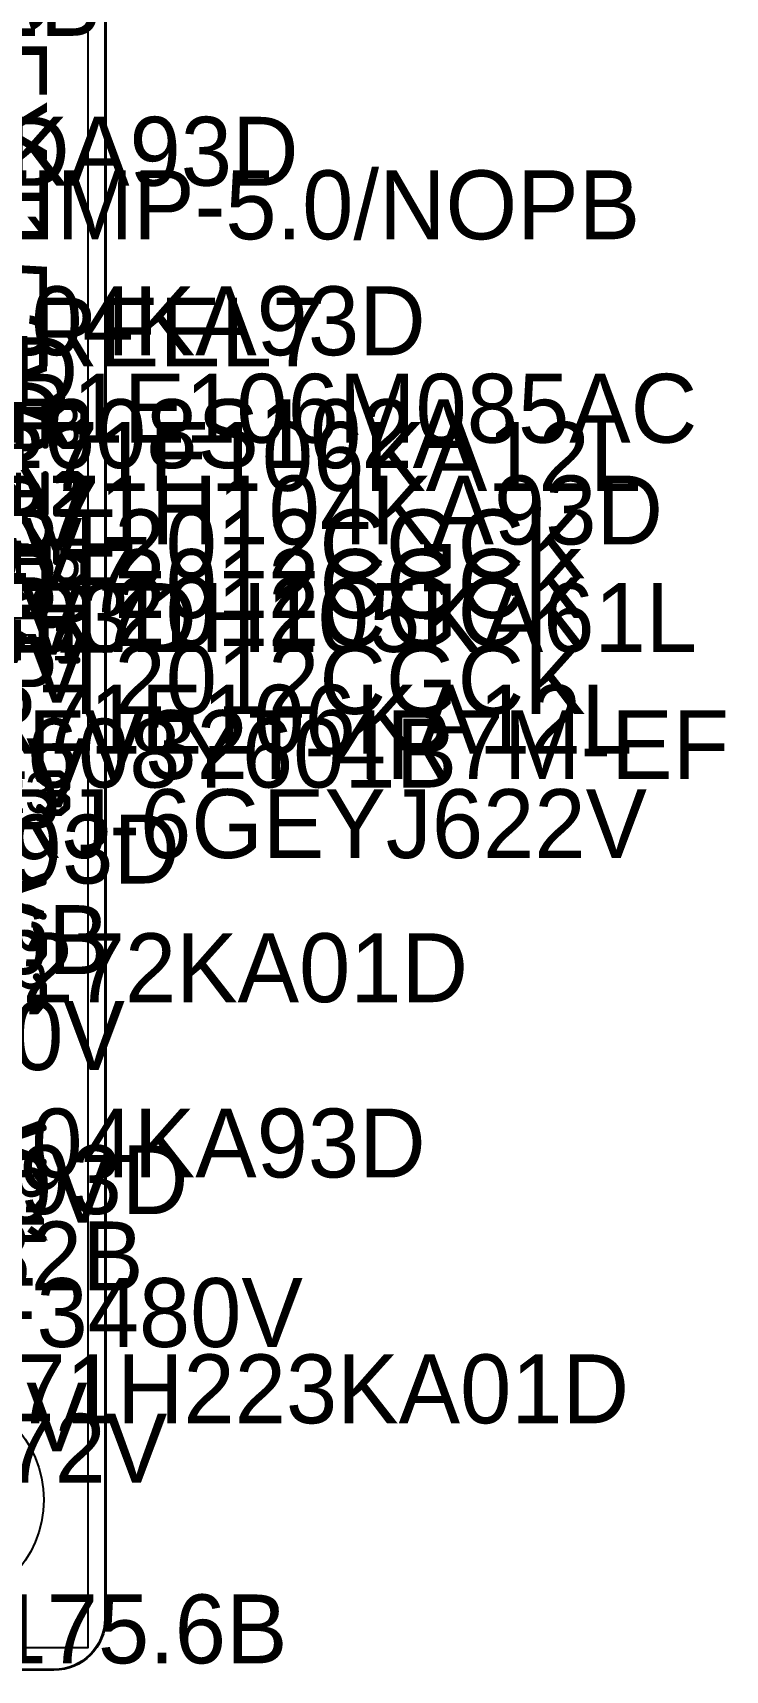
# Model space of a CAD drawing. Extents: x -18 to 179, y -60 to 172.
# Drawn here: x 152.87 to 173.3, y -0.03 to 48.27 of the extents above; entities that cross this region are included whole.
import ezdxf
from ezdxf.enums import TextEntityAlignment as Align

# ---------------------------------------------------------------- set-up
doc = ezdxf.new("R2010")
doc.units = 0
doc.header["$MEASUREMENT"] = 0
for name, color, linetype in [('ASSEMBLY_PART_NUMBERS_TOP', 102, 'CONTINUOUS'), ('BOARD_OUTLINE', 10, 'CONTINUOUS'), ('GENERATED_SILKSCREEN_TOP', 140, 'CONTINUOUS'), ('MANUFACTURING_OUTLINES', 10, 'CONTINUOUS'), ('MOUNTING_HOLE_PADS_LAYER14', 150, 'CONTINUOUS'), ('MOUNTING_HOLE_PADS_LAYER15', 230, 'CONTINUOUS'), ('ROUTE_BORDER', 151, 'CONTINUOUS'), ('SILKSCREEN_REF_DES_TOP', 150, 'CONTINUOUS')]:
    doc.layers.add(name, color=color, linetype=linetype)
doc.styles.add('VERIBEST_GERBER_0', font='txt')

msp = doc.modelspace()

# ---------------------------------------------------------------- linework, layer by layer
at = {"layer": 'BOARD_OUTLINE'}
msp.add_lwpolyline([(0, 1.5), (0, 168.5, -0.414213562), (1.5, 170), (153.5, 170, -0.414213562), (155, 168.5), (155, 1.5, -0.414213562), (153.5, 0), (1.5, 0, -0.414213562)], format="xyb", close=True, dxfattribs=at)
at = {"layer": 'GENERATED_SILKSCREEN_TOP', "const_width": 0.15}
for points in [[(152.4612, 36.6456), (153.2208, 36.6456), (153.2208, 36.0936), (153.222, 36.084), (153.228, 36.078), (153.2364, 36.0744), (153.2448, 36.0732), (153.2532, 36.0744), (153.2604, 36.078), (153.2664, 36.084), (153.2688, 36.0936), (153.2688, 37.2456), (153.2664, 37.254), (153.2604, 37.2612), (153.2532, 37.2648), (153.2448, 37.266), (153.2364, 37.2648), (153.228, 37.2612), (153.222, 37.254), (153.2208, 37.2456), (153.2208, 36.6936), (152.4612, 36.6936)], [(153.7584, 36.0744), (153.5556, 36.2388), (153.5496, 36.2448), (153.5484, 36.252), (153.5496, 36.2604), (153.5544, 36.2688), (153.5604, 36.2748), (153.5676, 36.2796), (153.576, 36.2808), (153.5844, 36.2784), (153.78, 36.1188), (154.1676, 36.1188), (154.3548, 36.27), (154.3548, 36.4932), (154.17, 36.6456), (153.9708, 36.6456), (153.9612, 36.648), (153.9552, 36.6528), (153.9516, 36.6612), (153.9504, 36.6696), (153.9516, 36.678), (153.9552, 36.6852), (153.9612, 36.6912), (153.9708, 36.6936), (154.17, 36.6936), (154.3548, 36.846), (154.3548, 37.0692), (154.1676, 37.2204), (153.78, 37.2204), (153.5844, 37.0608), (153.576, 37.0584), (153.5676, 37.0596), (153.5604, 37.0632), (153.5544, 37.0704), (153.5496, 37.0776), (153.5484, 37.086), (153.5496, 37.0944), (153.5556, 37.1004), (153.7584, 37.2648), (153.762, 37.266), (153.7656, 37.2672), (153.7668, 37.2684), (153.7716, 37.2696), (154.176, 37.2696), (154.182, 37.2684), (154.1844, 37.2672), (154.188, 37.266), (154.1916, 37.2648), (154.3944, 37.1004), (154.398, 37.0944), (154.3992, 37.0896), (154.4016, 37.086), (154.4028, 37.0812), (154.4028, 36.834), (154.4016, 36.8304), (154.3992, 36.822), (154.398, 36.816), (154.3944, 36.8136), (154.218, 36.6696), (154.3944, 36.5256), (154.3956, 36.5232), (154.398, 36.5208), (154.3992, 36.5196), (154.3992, 36.5172), (154.4016, 36.5088), (154.4028, 36.5052), (154.4028, 36.258), (154.4016, 36.252), (154.3992, 36.2472), (154.398, 36.2424), (154.3944, 36.2388), (154.1916, 36.0744), (154.1868, 36.072), (154.1856, 36.0708), (154.182, 36.0708), (154.1808, 36.0696), (154.1796, 36.0696), (154.176, 36.0696), (153.7716, 36.0696), (153.7668, 36.0708), (153.762, 36.072), (153.7584, 36.0744)], [(152.4612, 34.6456), (153.2208, 34.6456), (153.2208, 34.0936), (153.222, 34.084), (153.228, 34.078), (153.2364, 34.0744), (153.2448, 34.0732), (153.2532, 34.0744), (153.2604, 34.078), (153.2664, 34.084), (153.2688, 34.0936), (153.2688, 35.2456), (153.2664, 35.254), (153.2604, 35.2612), (153.2532, 35.2648), (153.2448, 35.266), (153.2364, 35.2648), (153.228, 35.2612), (153.222, 35.254), (153.2208, 35.2456), (153.2208, 34.6936), (152.4612, 34.6936)], [(154.1928, 35.2648), (154.3944, 35.1004), (154.398, 35.0944), (154.3992, 35.0896), (154.4016, 35.086), (154.4028, 35.0812), (154.4028, 34.9168), (154.4016, 34.912), (154.3992, 34.9048), (154.398, 34.8988), (154.3944, 34.8964), (153.5952, 34.2472), (153.5952, 34.1188), (154.3788, 34.1188), (154.3872, 34.1164), (154.3944, 34.1116), (154.398, 34.1032), (154.3992, 34.0936), (154.398, 34.0852), (154.3944, 34.0768), (154.3872, 34.072), (154.3788, 34.0696), (153.57, 34.0696), (153.5604, 34.072), (153.5544, 34.078), (153.5484, 34.084), (153.546, 34.0936), (153.546, 34.258), (153.5472, 34.2616), (153.5496, 34.27), (153.552, 34.2736), (153.5544, 34.276), (153.5568, 34.2784), (154.3548, 34.9288), (154.3548, 35.0692), (154.1676, 35.2204), (153.78, 35.2204), (153.5844, 35.0608), (153.576, 35.0584), (153.5676, 35.0596), (153.5604, 35.0632), (153.5556, 35.0704), (153.5508, 35.0776), (153.5496, 35.086), (153.5496, 35.0908), (153.5508, 35.0944), (153.5568, 35.1004), (153.7584, 35.2648), (153.7632, 35.266), (153.7668, 35.2672), (153.768, 35.2684), (153.7728, 35.2696), (154.1772, 35.2696), (154.182, 35.2684), (154.1832, 35.2684), (154.1844, 35.2672), (154.188, 35.266), (154.1928, 35.2648)], [(152.4612, 32.6456), (153.2208, 32.6456), (153.2208, 32.0936), (153.222, 32.084), (153.228, 32.078), (153.2364, 32.0744), (153.2448, 32.0732), (153.2532, 32.0744), (153.2604, 32.078), (153.2664, 32.084), (153.2688, 32.0936), (153.2688, 33.2456), (153.2664, 33.254), (153.2604, 33.2612), (153.2532, 33.2648), (153.2448, 33.266), (153.2364, 33.2648), (153.228, 33.2612), (153.222, 33.254), (153.2208, 33.2456), (153.2208, 32.6936), (152.4612, 32.6936)], [(153.7716, 32.8568), (153.7668, 32.8556), (153.7632, 32.8544), (153.7584, 32.852), (153.5952, 32.72), (153.5952, 33.2204), (154.3788, 33.2204), (154.3872, 33.2228), (154.3944, 33.2276), (154.398, 33.236), (154.3992, 33.2444), (154.398, 33.254), (154.3944, 33.2612), (154.3872, 33.2672), (154.3788, 33.2696), (153.5688, 33.2696), (153.5604, 33.2672), (153.5532, 33.2612), (153.5472, 33.254), (153.5448, 33.2456), (153.5448, 32.6684), (153.546, 32.66), (153.5496, 32.654), (153.5544, 32.6504), (153.5628, 32.648), (153.5688, 32.6456), (153.5736, 32.6444), (153.5796, 32.6456), (153.5844, 32.6492), (153.78, 32.8088), (154.1676, 32.8088), (154.3548, 32.6564), (154.3548, 32.27), (154.1676, 32.12), (153.78, 32.12), (153.5844, 32.2784), (153.576, 32.282), (153.5688, 32.282), (153.5616, 32.2772), (153.5544, 32.2712), (153.5496, 32.2628), (153.5484, 32.2544), (153.5496, 32.246), (153.5556, 32.24), (153.7584, 32.0744), (153.762, 32.072), (153.7668, 32.072), (153.7716, 32.0696), (154.176, 32.0696), (154.1796, 32.0696), (154.1808, 32.0708), (154.182, 32.0708), (154.1844, 32.072), (154.1868, 32.072), (154.1916, 32.0744), (154.3944, 32.24), (154.398, 32.2436), (154.3992, 32.246), (154.4016, 32.2532), (154.4028, 32.258), (154.4028, 32.6684), (154.4016, 32.6732), (154.3992, 32.6804), (154.3992, 32.6828), (154.398, 32.684), (154.3956, 32.6864), (154.3944, 32.6888), (154.1916, 32.852), (154.1856, 32.8544), (154.1808, 32.8556), (154.176, 32.8568), (153.7716, 32.8568)], [(152.4606, 30.3156), (153.2202, 30.3156), (153.2202, 29.7636), (153.2214, 29.754), (153.2274, 29.748), (153.2358, 29.7444), (153.2442, 29.7432), (153.2526, 29.7444), (153.2598, 29.748), (153.2658, 29.754), (153.2682, 29.7636), (153.2682, 30.9156), (153.2658, 30.924), (153.2598, 30.9312), (153.2526, 30.9348), (153.2442, 30.936), (153.2358, 30.9348), (153.2274, 30.9312), (153.2214, 30.924), (153.2202, 30.9156), (153.2202, 30.3636), (152.4606, 30.3636)], [(153.7182, 29.7888), (153.7086, 29.7864), (153.7038, 29.7816), (153.7002, 29.7732), (153.699, 29.7636), (153.7002, 29.7552), (153.7038, 29.7468), (153.7086, 29.7408), (153.7182, 29.7396), (154.1862, 29.7396), (154.1946, 29.7408), (154.2018, 29.7468), (154.2054, 29.7552), (154.2066, 29.7636), (154.2054, 29.7732), (154.2018, 29.7816), (154.1946, 29.7864), (154.1862, 29.7888), (153.975, 29.7888), (153.975, 30.9156), (153.9738, 30.924), (153.9702, 30.93), (153.9642, 30.9336), (153.9558, 30.9348), (153.9498, 30.936), (153.9438, 30.936), (153.939, 30.9336), (153.9342, 30.9288), (153.7002, 30.6), (153.6966, 30.5916), (153.6966, 30.5832), (153.7002, 30.576), (153.7062, 30.57), (153.7134, 30.5652), (153.7218, 30.5628), (153.7266, 30.5628), (153.7302, 30.564), (153.7362, 30.5712), (153.9282, 30.84), (153.9282, 29.7888), (153.7182, 29.7888)], [(153.2584, 25.2444), (153.0556, 25.4088), (153.0496, 25.4148), (153.0484, 25.422), (153.0496, 25.4304), (153.0544, 25.4388), (153.0604, 25.4448), (153.0676, 25.4496), (153.076, 25.4508), (153.0844, 25.4484), (153.28, 25.2888), (153.6676, 25.2888), (153.8548, 25.44), (153.8548, 25.6632), (153.67, 25.8156), (153.4708, 25.8156), (153.4612, 25.818), (153.4552, 25.8228), (153.4516, 25.8312), (153.4504, 25.8396), (153.4516, 25.848), (153.4552, 25.8552), (153.4612, 25.8612), (153.4708, 25.8636), (153.67, 25.8636), (153.8548, 26.016), (153.8548, 26.2392), (153.6676, 26.3904), (153.28, 26.3904), (153.0844, 26.2308), (153.076, 26.2284), (153.0676, 26.2296), (153.0604, 26.2332), (153.0544, 26.2404), (153.0496, 26.2476), (153.0484, 26.256), (153.0496, 26.2644), (153.0556, 26.2704), (153.2584, 26.4348), (153.262, 26.436), (153.2656, 26.4372), (153.2668, 26.4384), (153.2716, 26.4396), (153.676, 26.4396), (153.682, 26.4384), (153.6844, 26.4372), (153.688, 26.436), (153.6916, 26.4348), (153.8944, 26.2704), (153.898, 26.2644), (153.8992, 26.2596), (153.9016, 26.256), (153.9028, 26.2512), (153.9028, 26.004), (153.9016, 26.0004), (153.8992, 25.992), (153.898, 25.986), (153.8944, 25.9836), (153.718, 25.8396), (153.8944, 25.6956), (153.8956, 25.6932), (153.898, 25.6908), (153.8992, 25.6896), (153.8992, 25.6872), (153.9016, 25.6788), (153.9028, 25.6752), (153.9028, 25.428), (153.9016, 25.422), (153.8992, 25.4172), (153.898, 25.4124), (153.8944, 25.4088), (153.6916, 25.2444), (153.6868, 25.242), (153.6856, 25.2408), (153.682, 25.2408), (153.6808, 25.2396), (153.6796, 25.2396), (153.676, 25.2396), (153.2716, 25.2396), (153.2668, 25.2408), (153.262, 25.242), (153.2584, 25.2444)], [(151.737, 22.76575), (153.1755, 23.25325), (153.1875, 23.25325), (153.1965, 23.24875), (153.204, 23.24125), (153.21, 23.23075), (153.2115, 23.22025), (153.21, 23.20975), (153.2055, 23.20075), (153.195, 23.19475), (151.7805, 22.71925), (153.195, 22.24075), (153.2055, 22.23475), (153.21, 22.22575), (153.2115, 22.21525), (153.21, 22.20475), (153.204, 22.19425), (153.1965, 22.18675), (153.1875, 22.18375), (153.1755, 22.18525), (151.737, 22.66975)], [(152.6865, 20.86825), (152.9655, 20.86825), (153.1545, 21.10225), (153.1545, 21.58675), (152.955, 21.83125), (152.952, 21.84175), (152.9535, 21.85225), (152.958, 21.86125), (152.967, 21.86875), (152.9775, 21.87475), (152.988, 21.87625), (152.9925, 21.87625), (152.997, 21.87475), (153.0045, 21.86725), (153.21, 21.61375), (153.2115, 21.60925), (153.213, 21.60475), (153.2145, 21.60325), (153.216, 21.59725), (153.216, 21.09175), (153.2145, 21.08425), (153.213, 21.08125), (153.2115, 21.07675), (153.21, 21.07225), (153.0045, 20.81875), (152.9985, 20.81425), (152.991, 20.81275), (152.9865, 20.80975), (152.9805, 20.80825), (152.6715, 20.80825)], [(152.79, 19.45075), (152.9655, 19.45075), (153.1545, 19.68475), (153.1545, 20.16925), (152.955, 20.41375), (152.952, 20.42425), (152.9535, 20.43325), (152.958, 20.44375), (152.967, 20.44975), (152.9775, 20.45575), (152.988, 20.45725), (152.997, 20.45575), (153.0045, 20.44825), (153.21, 20.19625), (153.2115, 20.19025), (153.213, 20.18575), (153.2145, 20.18425), (153.216, 20.17825), (153.216, 19.67275), (153.2145, 19.66675), (153.2145, 19.66525), (153.213, 19.66375), (153.2115, 19.65925), (153.21, 19.65325)], [(153.21, 19.65325), (153.0045, 19.40125), (152.997, 19.39675), (152.991, 19.39525), (152.9865, 19.39225), (152.9805, 19.39075), (152.775, 19.39075)], [(151.737, 15.5165), (153.1755, 16.004), (153.1875, 16.004), (153.1965, 15.9995), (153.204, 15.992), (153.21, 15.9815), (153.2115, 15.971), (153.21, 15.9605), (153.2055, 15.9515), (153.195, 15.9455), (151.7805, 15.47), (153.195, 14.9915), (153.2055, 14.9855), (153.21, 14.9765), (153.2115, 14.966), (153.21, 14.9555), (153.204, 14.945), (153.1965, 14.9375), (153.1875, 14.9345), (153.1755, 14.936), (151.737, 15.4205)], [(152.6865, 13.619), (152.9655, 13.619), (153.1545, 13.853), (153.1545, 14.3375), (152.955, 14.582), (152.952, 14.5925), (152.9535, 14.603), (152.958, 14.612), (152.967, 14.6195), (152.9775, 14.6255), (152.988, 14.627), (152.9925, 14.627), (152.997, 14.6255), (153.0045, 14.618), (153.21, 14.3645), (153.2115, 14.36), (153.213, 14.3555), (153.2145, 14.354), (153.216, 14.348), (153.216, 13.8425), (153.2145, 13.835), (153.213, 13.832), (153.2115, 13.8275), (153.21, 13.823), (153.0045, 13.5695), (152.9985, 13.565), (152.991, 13.5635), (152.9865, 13.5605), (152.9805, 13.559), (152.6715, 13.559)], [(151.7775, 12.6755), (153.186, 12.6755), (153.1965, 12.677), (153.204, 12.6815), (153.2085, 12.689), (153.21, 12.6995), (153.2115, 12.707), (153.2115, 12.7145), (153.2085, 12.7205), (153.2025, 12.7265), (152.7915, 13.019)], [(152.7555, 12.974), (153.0915, 12.734), (151.7775, 12.734)]]:
    msp.add_lwpolyline(points, dxfattribs=at)
at = {"layer": 'MANUFACTURING_OUTLINES'}
msp.add_lwpolyline([(155.0254, 1.5, -0.414213562), (153.5, -0.0254), (1.5, -0.0254, -0.414213562), (-0.0254, 1.5), (-0.0254, 168.5, -0.414213562), (1.5, 170.0254), (153.5, 170.0254, -0.414213562), (155.0254, 168.5)], format="xyb", close=True, dxfattribs=at)
at = {"layer": 'MOUNTING_HOLE_PADS_LAYER14'}
msp.add_circle((150, 5), 3.2, dxfattribs=at)
at = {"layer": 'MOUNTING_HOLE_PADS_LAYER15'}
msp.add_circle((150, 5), 3.2, dxfattribs=at)
at = {"layer": 'ROUTE_BORDER'}
msp.add_lwpolyline([(0.5, 0.64), (0.5, 169.51), (154.5, 169.51), (154.5, 0.64)], close=True, dxfattribs=at)

# ---------------------------------------------------------------- texts
at = {"layer": 'ASSEMBLY_PART_NUMBERS_TOP', "style": 'VERIBEST_GERBER_0'}
msp.add_text('ERJ-6GEYJ152V', height=2.032, rotation=270, dxfattribs=at).set_placement((153.29, 57.75), align=Align.TOP_LEFT)
for s, p in [('MMZ1608A182B', (134.5, 50.21)), ('GRM188R71H104KA93D', (123, 45.79)), ('GRM188R71H104KA93D', (129.75, 45.79)), ('LM1117IMP-5.0/NOPB', (143, 44.21)), ('GRM188R71H104KA93D', (133.5, 40.79)), ('ADM1087AKSZ-REEL7', (132.75, 40.46)), ('GRM188R71H104KA93D', (123.25, 39.29)), ('C3216X5R1E106M085AC', (140.75, 38.21)), ('GRM2165C1H222JA01D', (123.25, 37.96)), ('MMZ1608S102A', (145.5, 37.46)), ('GRM32DR71E106KA12L', (140, 36.79)), ('ERJ-6GEYJ152V', (133.5, 35.04)), ('GRM188R71H104KA93D', (140.5, 35.21)), ('ERJ-6ENF6040V', (133.5, 33.96)), ('APT2012CGCK', (150, 34.21)), ('ADM1087AKSZ-REEL7', (127.25, 33.21)), ('APT2012CGCK', (150, 33.04)), ('GRM188R71H104KA93D', (126.75, 32.04)), ('ERJ-6ENF3901V', (133.5, 31.96)), ('GRM31CR71H105KA61L', (141.5, 32.04)), ('APT2012CGCK', (150, 32.21)), ('ERJ-6GEYJ622V', (133.5, 30.54)), ('APT2012CGCK', (150, 30.21)), ('GRM32DR71E106KA12L', (139.75, 29.04)), ('MMZ1608Y601B', (145, 28.04)), ('NLFV32T-4R7M-EF', (149.25, 28.29)), ('ERJ-6GEYJ152V', (133.5, 27.46)), ('ERJ-6GEYJ622V', (150, 25.96)), ('GRM188R71H104KA93D', (126.25, 25.21)), ('UDZSTE-175.6B', (134.75, 22.54)), ('GRM188R71H272KA01D', (134.75, 21.71)), ('ERJ-8ENF3480V', (134.75, 19.71)), ('GRM188R71H104KA93D', (133.5, 16.54)), ('GRM188R71H104KA93D', (126.5, 15.46)), ('ERJ-8GEYJ100V', (134.25, 15.21)), ('MMZ1608A182B', (135.75, 13.21)), ('ERJ-8ENF3480V', (140, 11.54)), ('GRM216R71H223KA01D', (139.5, 9.29)), ('ERJ-3GEYJ472V', (133.5, 8.46)), ('ERJ-6ENF2872V', (136, 7.54)), ('UDZSTE-175.6B', (140, 2.21))]:
    msp.add_text(s, height=2.032, dxfattribs=at).set_placement(p, align=Align.TOP_LEFT)
at = {"layer": 'SILKSCREEN_REF_DES_TOP', "style": 'VERIBEST_GERBER_0'}
for s, p in [('H3', (152.25, 37.29)), ('H2', (152.25, 35.29)), ('H5', (152.25, 33.29)), ('H1', (152.25, 30.96)), ('L3', (151.75, 26.46))]:
    msp.add_text(s, height=1.2, dxfattribs=at).set_placement(p, align=Align.TOP_LEFT)
for s, p in [('V32', (153.21, 23.5)), ('V31', (153.21, 16.25))]:
    msp.add_text(s, height=1.5, rotation=270, dxfattribs=at).set_placement(p, align=Align.TOP_LEFT)

doc.saveas('drawing.dxf')
